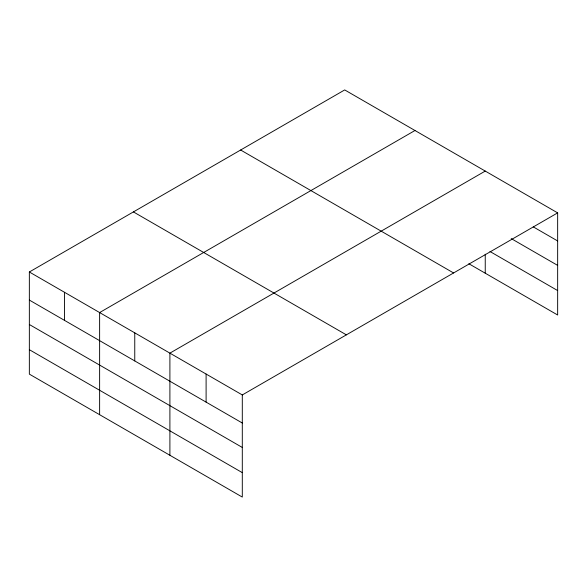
<?xml version="1.0" encoding="UTF-8"?>
<svg xmlns="http://www.w3.org/2000/svg" width="587" height="587" viewBox="0 0 587 587"><rect width="100%" height="100%" fill="white"/><g stroke="black" fill="none" stroke-linecap="round" stroke-linejoin="round"><path stroke-width="0.88" d="M29.35 271.994L242.299 394.941L242.299 497.072L29.35 374.124L29.35 271.994L344.701 89.928L557.65 212.876L557.65 315.006L468.852 263.739M414.972 130.497L99.621 312.563L99.621 414.701M485.244 171.074L169.9 353.139L169.9 455.27M242.299 394.941L557.65 212.876M533.253 226.868L557.65 240.956M511.218 238.586L557.65 265.39M489.969 251.493L557.65 290.572M240.633 150.008L453.582 272.955M133.418 211.914L346.367 334.854M29.35 300.074L242.299 423.022M29.35 324.508L242.299 447.455M29.35 349.691L242.299 472.638M485.244 254.2L485.244 273.204M206.103 374.036L206.103 402.117M134.761 332.851L134.761 360.932M64.489 292.282L64.489 320.363"/></g></svg>
